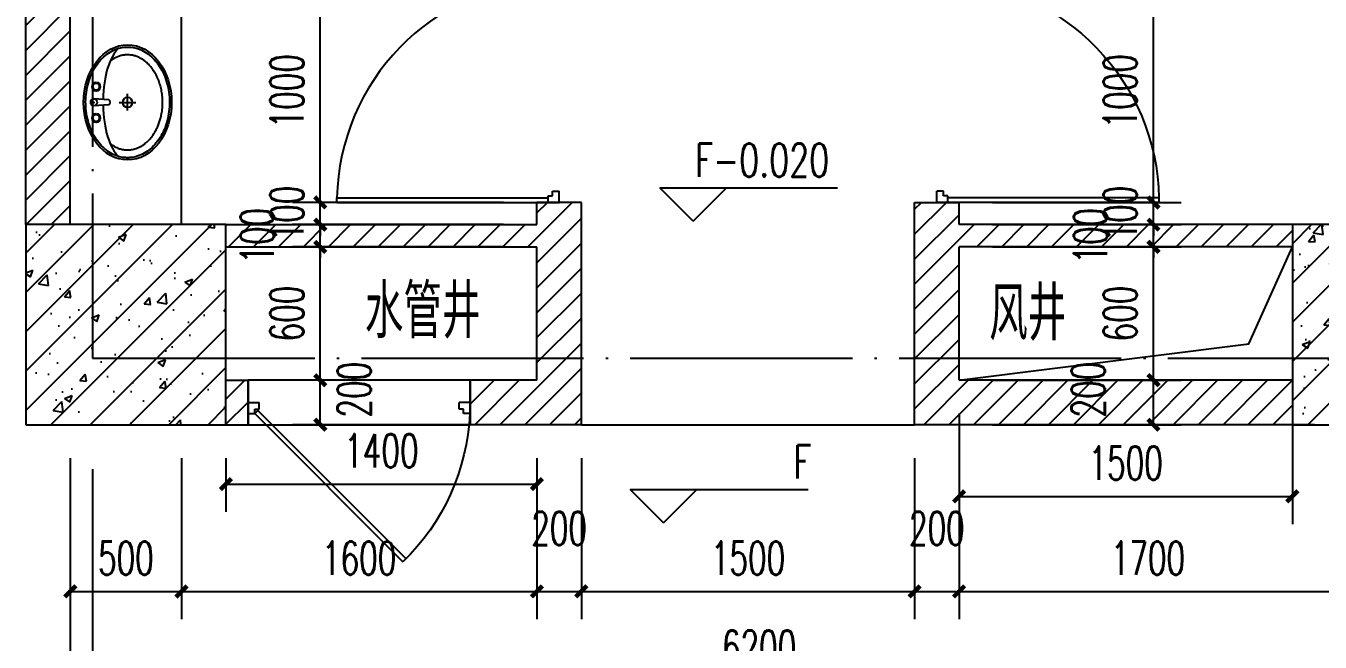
# Model space of a CAD drawing. Extents: x 307762 to 522490, y -326758 to -245675.
# Drawn here: x 397034 to 402859, y -320484 to -317712 of the extents above; entities that cross this region are included whole.
import ezdxf

# ---------------------------------------------------------------- set-up
doc = ezdxf.new("R2010")
doc.units = 0
doc.header["$LTSCALE"] = 1000
doc.header["$MEASUREMENT"] = 0
doc.linetypes.add('DOTE', pattern=[2.42, 2, -0.2, 0.02, -0.2])
doc.layers.get('0').update_dxf_attribs({"linetype": 'CONTINUOUS'})
doc.layers.get('Defpoints').update_dxf_attribs({"color": 6, "linetype": 'CONTINUOUS'})
for name, color, linetype in [('A-卫生间', 173, 'CONTINUOUS'), ('A-墙线', 2, 'CONTINUOUS'), ('A-门', 167, 'CONTINUOUS'), ('AXIS', 3, 'CONTINUOUS'), ('COLUMN', 2, 'CONTINUOUS'), ('DIM_ELEV', 3, 'CONTINUOUS'), ('DOTE', 1, 'DOTE'), ('PUB_DIM', 3, 'CONTINUOUS'), ('PUB_HATCH', 250, 'CONTINUOUS'), ('PUB_TEXT', 7, 'CONTINUOUS'), ('洞口线', 207, 'CONTINUOUS')]:
    doc.layers.add(name, color=color, linetype=linetype)
doc.styles.add('_TCH_DIM', font='SIMPLEX', dxfattribs={"bigfont": 'GBCBIG'})
doc.styles.add('DIM_FONT', font='SIMPLEX.shx', dxfattribs={"width": 0.65})
doc.dimstyles.new('DIMN50', dxfattribs={"dimscale": 0.5, "dimtxt": 300, "dimasz": 100, "dimexe": 250, "dimexo": 300, "dimgap": 150, "dimtad": 1, "dimdec": 0, "dimzin": 0, "dimdsep": 46, "dimtxsty": 'DIM_FONT', "dimblk": 'ARCHTICK', "dimcen": 0.09, "dimclrt": 7, "dimazin": 2, "dimtfac": 1, "dimtdec": 0, "dimtix": 1, "dimtmove": 2, "dimatfit": 3, "dimfxl": 0, "dimtolj": 1, "dimtzin": 0, "dimarcsym": 0})
pattern_1 = [(45, (0, 0), (-88.388348, 88.388348), []), (50, (0, 0), (358.63009, -31.37607), [37.5, -412.5]), (355, (0, 0), (-69.37567, 376.09607), [30, -330]), (100.4514, (29.9, -2.6), (289.2547, 344.71977), [31.8701, -350.57106]), (46.1842, (0, 100), (533.62052, -82.7595), [56.25, -618.75]), (96.6356, (44.47, 93.1), (467.33135, 487.05894), [47.80514, -525.8565]), (351.1842, (0, 100), (467.331, 487.0593), [45, -495]), (21, (50, 75), (298.45353, -201.30945), [37.5, -412.5]), (326, (50, 75), (121.65767, 362.57502), [30, -330]), (71.4514, (74.87, 58.22), (420.11131, 161.26525), [31.8701, -350.57106]), (37.5, (0, 0), (6.079928, 166.446927), [0, -326, 0, -335, 0, -331.25]), (7.5, (0, 0), (131.53477, 197.205856), [0, -191, 0, -318.5, 0, -126.25]), (327.5, (-111.5, 0), (266.911218, -11.277436), [0, -125, 0, -390, 0, -517.5]), (317.5, (-161.5, 0), (291.59308, 50.05249), [0, -162.5, 0, -259, 0, -367.5])]

# ---------------------------------------------------------------- blocks, each defined once
blk = doc.blocks.new('m1000')
at = {"layer": 'A-墙线'}
for p, q in [((0, 0), (0, 200)), ((1000, 0), (1000, 200))]:
    blk.add_line(p, q, dxfattribs=at)
at = {"layer": 'A-门'}
for p, q in [((0, 1100), (0, 100)), ((0, 1100), (20, 1100)), ((20, 1100), (20, 150)), ((0, 150), (30, 150)), ((30, 150), (30, 130)), ((30, 130), (50, 130)), ((50, 130), (50, 100)), ((950, 130), (950, 100)), ((970, 130), (950, 130)), ((970, 150), (970, 130)), ((1000, 150), (970, 150)), ((1000, 150), (1000, 100)), ((0, 100), (50, 100)), ((1000, 100), (950, 100))]:
    blk.add_line(p, q, dxfattribs=at)
blk.add_arc((0, 100), 1000, 2.86598, 88.85401, dxfattribs=at)
blk = doc.blocks.new('手盆')
at = {"layer": 'A-卫生间'}
for p, q in [((113.4, 11.8), (46, 15.8)), ((160.3, 0), (235.3, 0)), ((197.8, -36.7), (197.8, 38.4)), ((113.4, -10.8), (46, -15.8))]:
    blk.add_line(p, q, dxfattribs=at)
for centre, major_axis, ratio, start_param, end_param in [((197.8, 0), (0, 259), 0.763797, 3.141593, 9.424778), ((194, 0), (0, 259), 0.413212, 0.351725, 1.519021), ((106.1, 0.5), (0, 13.9), 0.9, 3.760941, 5.663837), ((194, 0), (0, 259), 0.413212, 1.620217, 2.789865)]:
    blk.add_ellipse(centre, major_axis=major_axis, ratio=ratio, start_param=start_param, end_param=end_param, dxfattribs=at)
for centre, major_axis in [((56.4, 70.6), (0, 20.6)), ((56.4, 70.6), (0, 15.6)), ((46, 0), (0, 15.8)), ((197.8, 0), (0, 23.4)), ((56.4, -70.6), (0, 20.6)), ((56.4, -70.6), (0, 15.6))]:
    blk.add_ellipse(centre, major_axis=major_axis, ratio=0.9, dxfattribs=at)
for points, knots in [([(197.8, -249), (204.4, -249), (211, -248.5), (228.3, -246.1), (239, -243.4), (259.8, -235.6), (270, -230.5), (289.6, -218.1), (299, -210.7), (316.7, -194), (325, -184.6), (340.3, -164), (347.3, -152.8), (359.7, -129), (365.1, -116.4), (374.2, -90.1), (377.9, -76.4), (383.4, -48.4), (385.2, -34.1), (386.9, -5.2), (386.8, 9.3), (384.7, 38.2), (382.7, 52.5), (376.9, 80.3), (373, 93.9), (363.6, 120.1), (358, 132.6), (345.3, 156.1), (338.2, 167.1), (322.7, 187.3), (314.2, 196.5), (296.3, 212.9), (286.8, 220), (267.1, 232.1), (256.9, 236.9), (235.9, 244.3), (225.2, 246.8), (203.6, 249.3), (192.8, 249.3), (171.2, 246.9), (160.5, 244.5), (139.5, 237.3), (129.3, 232.4), (109.5, 220.5), (100, 213.4), (82.1, 197.2), (73.6, 188), (58, 167.9), (50.8, 156.9), (38.1, 133.4), (32.4, 121), (22.9, 94.9), (19, 81.3), (13.1, 53.5), (11, 39.2), (8.8, 10.4), (8.7, -4.1), (10.3, -33), (12.1, -47.3), (17.5, -75.4), (21.2, -89.1), (30.2, -115.5), (35.6, -128.1), (47.9, -152), (54.8, -163.2), (70.1, -183.9), (78.4, -193.3), (96, -210.2), (105.4, -217.6), (124.9, -230.1), (135.1, -235.3), (155.9, -243.2), (166.6, -246), (184.1, -248.5), (191, -249), (197.8, -249)], [0, 0, 0, 0, 0.105369, 0.105369, 0.278747, 0.278747, 0.452125, 0.452125, 0.625504, 0.625504, 0.798882, 0.798882, 0.97226, 0.97226, 1.145639, 1.145639, 1.319017, 1.319017, 1.492395, 1.492395, 1.665774, 1.665774, 1.839152, 1.839152, 2.01253, 2.01253, 2.185909, 2.185909, 2.359287, 2.359287, 2.532665, 2.532665, 2.706044, 2.706044, 2.879422, 2.879422, 3.0528, 3.0528, 3.226179, 3.226179, 3.399557, 3.399557, 3.572935, 3.572935, 3.746313, 3.746313, 3.919692, 3.919692, 4.09307, 4.09307, 4.266448, 4.266448, 4.439827, 4.439827, 4.613205, 4.613205, 4.786583, 4.786583, 4.959962, 4.959962, 5.13334, 5.13334, 5.306718, 5.306718, 5.480097, 5.480097, 5.653475, 5.653475, 5.826853, 5.826853, 6.000232, 6.000232, 6.17361, 6.17361, 6.283185, 6.283185, 6.283185, 6.283185]), ([(119.2, -185.1), (121, -186.6), (122.8, -187.9), (129.9, -193), (135.3, -196.4), (146.3, -202.3), (151.9, -204.8), (163.2, -208.9), (168.9, -210.5), (180.3, -212.8), (185.8, -213.5), (193.6, -213.9), (195.7, -214), (197.8, -214), (203.7, -214), (209.5, -213.6), (222.3, -211.6), (229.3, -209.9), (240.8, -205.9), (245.3, -204), (254.2, -199.8), (258.6, -197.3), (268.8, -191), (274.5, -186.9), (285.6, -177.6), (290.9, -172.5), (300.1, -162.5), (304.1, -157.7), (313.6, -145), (318.9, -136.7), (326.6, -122.8), (329.2, -117.5), (334.1, -106.7), (336.4, -101.1), (340.8, -89.4), (342.8, -83.2), (346.4, -70.6), (347.9, -64.2), (351.1, -49), (352.5, -40.1), (354.4, -22.2), (355, -13.2), (355.2, 4.9), (355, 14), (353.5, 32), (352.4, 40.9), (349.4, 57.8), (347.6, 65.8), (343.4, 81.5), (340.9, 89.1), (335.4, 103.9), (332.3, 111.1), (325.5, 125), (321.8, 131.6), (313.9, 144.3), (309.7, 150.3), (300.9, 161.6), (296.2, 166.9), (286.5, 176.7), (281.4, 181.2), (271.8, 188.8), (267.3, 191.9), (256.4, 198.7), (249.8, 202.1), (238.1, 206.9), (233, 208.7), (222.6, 211.4), (217.4, 212.4), (205.2, 214), (198.1, 214.2), (186, 213.5), (180.9, 212.9), (170.9, 210.9), (165.9, 209.6), (151, 204.7), (141.3, 200.1), (127.5, 191.4), (123.3, 188.4), (119.2, 185.1)], [5.740897, 5.740897, 5.740897, 5.740897, 5.780874, 5.780874, 5.896829, 5.896829, 6.012784, 6.012784, 6.128739, 6.128739, 6.240697, 6.240697, 6.283185, 6.283185, 6.283185, 6.399826, 6.399826, 6.5409, 6.5409, 6.634, 6.634, 6.7271, 6.7271, 6.852188, 6.852188, 6.977276, 6.977276, 7.077377, 7.077377, 7.229977, 7.229977, 7.317389, 7.317389, 7.404801, 7.404801, 7.497094, 7.497094, 7.589386, 7.589386, 7.712334, 7.712334, 7.835281, 7.835281, 7.958228, 7.958228, 8.081175, 8.081175, 8.194983, 8.194983, 8.30879, 8.30879, 8.422598, 8.422598, 8.537599, 8.537599, 8.6526, 8.6526, 8.767602, 8.767602, 8.884432, 8.884432, 8.982435, 8.982435, 9.119467, 9.119467, 9.224191, 9.224191, 9.328914, 9.328914, 9.470087, 9.470087, 9.571187, 9.571187, 9.672288, 9.672288, 9.874489, 9.874489, 9.967059, 9.967059, 9.967059, 9.967059])]:
    blk.add_open_spline(points, degree=3, knots=knots, dxfattribs=at)
blk.add_point((46, 0), dxfattribs=at)
blk = doc.blocks.new('bfm01')
at = {"layer": 'A-墙线'}
for p, q in [((-200, 0), (0, 0)), ((-200, -1000), (0, -1000))]:
    blk.add_line(p, q, dxfattribs=at)
at = {"layer": 'A-门'}
for p, q in [((-200, -1000), (-200, 0)), ((-100, 0), (-100, -50)), ((-70, -50), (-100, -50)), ((-50, -30), (-70, -30)), ((-70, -30), (-70, -50)), ((-64.1, -44.1), (-50, -30)), ((-64.1, -44.1), (602.9, -711.2)), ((-50, 0), (-50, -30)), ((-50, -30), (617, -697)), ((0, 0), (0, -1000)), ((-70, -950), (-100, -950)), ((-100, -1000), (-100, -950)), ((-70, -970), (-70, -950)), ((-50, -970), (-70, -970)), ((-50, -1000), (-50, -970)), ((-50, -1000), (-100, -1000))]:
    blk.add_line(p, q, dxfattribs=at)
blk.add_arc((-100, 0), 1000, 272.86598, 315.81031, dxfattribs=at)
blk = doc.blocks.new('_ArchTick')
at = {"color": 0, "linetype": 'ByBlock', "const_width": 0.4}
blk.add_lwpolyline([(-0.5, -0.5), (0.5, 0.5)], dxfattribs=at)
blk = doc.blocks.new('*D55')
at = {"layer": 'Defpoints', "color": 0}
for p in [(401233.9, -319305.9), (402733.9, -319305.9), (402733.9, -319828.4)]:
    blk.add_point(p, dxfattribs=at)
at = {"layer": 'PUB_DIM', "color": 0, "lineweight": -2}
for p, q in [((401233.9, -319455.9), (401233.9, -319953.4)), ((402733.9, -319455.9), (402733.9, -319953.4)), ((401233.9, -319828.4), (402733.9, -319828.4))]:
    blk.add_line(p, q, dxfattribs=at)
at = {"layer": 'PUB_DIM', "color": 0, "lineweight": -2, "xscale": 50, "yscale": 50, "zscale": 50, "rotation": 180}
blk.add_blockref('_ArchTick', (401233.9, -319828.4), dxfattribs=at)
at = {"layer": 'PUB_DIM', "color": 0, "lineweight": -2, "xscale": 50, "yscale": 50, "zscale": 50}
blk.add_blockref('_ArchTick', (402733.9, -319828.4), dxfattribs=at)
at = {"layer": 'PUB_DIM', "color": 7, "insert": (401983.9, -319678.4), "char_height": 150, "attachment_point": 5, "style": 'DIM_FONT'}
blk.add_mtext('\\A1;1500', dxfattribs=at)
blk = doc.blocks.new('*D56')
at = {"layer": 'Defpoints', "color": 0}
for p in [(397933.9, -319505.9), (399333.9, -319505.9), (399333.9, -319772.8)]:
    blk.add_point(p, dxfattribs=at)
at = {"layer": 'PUB_DIM', "color": 0, "lineweight": -2}
for p, q in [((397933.9, -319655.9), (397933.9, -319897.8)), ((399333.9, -319655.9), (399333.9, -319897.8)), ((397933.9, -319772.8), (399333.9, -319772.8))]:
    blk.add_line(p, q, dxfattribs=at)
at = {"layer": 'PUB_DIM', "color": 0, "lineweight": -2, "xscale": 50, "yscale": 50, "zscale": 50, "rotation": 180}
blk.add_blockref('_ArchTick', (397933.9, -319772.8), dxfattribs=at)
at = {"layer": 'PUB_DIM', "color": 0, "lineweight": -2, "xscale": 50, "yscale": 50, "zscale": 50}
blk.add_blockref('_ArchTick', (399333.9, -319772.8), dxfattribs=at)
at = {"layer": 'PUB_DIM', "color": 7, "insert": (398633.9, -319622.8), "char_height": 150, "attachment_point": 5, "style": 'DIM_FONT'}
blk.add_mtext('\\A1;1400', dxfattribs=at)
blk = doc.blocks.new('*D184')
at = {"layer": 'Defpoints', "color": 0}
for p in [(398358.8, -319305.9), (399333.9, -319305.9), (399333.9, -319505.9)]:
    blk.add_point(p, dxfattribs=at)
at = {"layer": 'PUB_DIM', "color": 0, "lineweight": -2}
for p, q in [((399183.9, -319305.9), (398233.8, -319305.9)), ((398358.8, -319505.9), (398358.8, -319305.9)), ((399183.9, -319505.9), (398233.8, -319505.9))]:
    blk.add_line(p, q, dxfattribs=at)
at = {"layer": 'PUB_DIM', "color": 0, "lineweight": -2, "xscale": 50, "yscale": 50, "zscale": 50}
for p, rotation in [((398358.8, -319305.9), 90), ((398358.8, -319505.9), 270)]:
    blk.add_blockref('_ArchTick', p, dxfattribs=dict(at, rotation=rotation))
at = {"layer": 'PUB_DIM', "color": 7, "insert": (398511.4, -319348.3), "char_height": 150, "attachment_point": 5, "rotation": 90, "style": 'DIM_FONT'}
blk.add_mtext('\\A1;200', dxfattribs=at)
blk = doc.blocks.new('*D185')
at = {"layer": 'Defpoints', "color": 0}
for p in [(398358.8, -318705.9), (399333.9, -318705.9), (399333.9, -319305.9)]:
    blk.add_point(p, dxfattribs=at)
at = {"layer": 'PUB_DIM', "color": 0, "lineweight": -2}
for p, q in [((399183.9, -318705.9), (398233.8, -318705.9)), ((398358.8, -319305.9), (398358.8, -318705.9)), ((399183.9, -319305.9), (398233.8, -319305.9))]:
    blk.add_line(p, q, dxfattribs=at)
at = {"layer": 'PUB_DIM', "color": 0, "lineweight": -2, "xscale": 50, "yscale": 50, "zscale": 50}
for p, rotation in [((398358.8, -318705.9), 90), ((398358.8, -319305.9), 270)]:
    blk.add_blockref('_ArchTick', p, dxfattribs=dict(at, rotation=rotation))
at = {"layer": 'PUB_DIM', "color": 7, "insert": (398208.8, -319005.9), "char_height": 150, "attachment_point": 5, "rotation": 90, "style": 'DIM_FONT'}
blk.add_mtext('\\A1;600', dxfattribs=at)
blk = doc.blocks.new('*D186')
at = {"layer": 'Defpoints', "color": 0}
for p in [(398358.8, -318605.9), (399333.9, -318605.9), (399333.9, -318705.9)]:
    blk.add_point(p, dxfattribs=at)
at = {"layer": 'PUB_DIM', "color": 0, "lineweight": -2}
for p, q in [((398358.8, -318605.9), (398358.8, -318555.9)), ((399183.9, -318605.9), (398233.8, -318605.9)), ((398358.8, -318705.9), (398358.8, -318605.9)), ((399183.9, -318705.9), (398233.8, -318705.9)), ((398358.8, -318705.9), (398358.8, -318755.9))]:
    blk.add_line(p, q, dxfattribs=at)
at = {"layer": 'PUB_DIM', "color": 0, "lineweight": -2, "xscale": 50, "yscale": 50, "zscale": 50}
for p, rotation in [((398358.8, -318605.9), 270), ((398358.8, -318705.9), 90)]:
    blk.add_blockref('_ArchTick', p, dxfattribs=dict(at, rotation=rotation))
at = {"layer": 'PUB_DIM', "color": 7, "insert": (398075.1, -318655.9), "char_height": 150, "attachment_point": 5, "rotation": 90, "style": 'DIM_FONT'}
blk.add_mtext('\\A1;100', dxfattribs=at)
blk = doc.blocks.new('*D187')
at = {"layer": 'Defpoints', "color": 0}
for p in [(398358.8, -318505.9), (399333.9, -318505.9), (399333.9, -318605.9)]:
    blk.add_point(p, dxfattribs=at)
at = {"layer": 'PUB_DIM', "color": 0, "lineweight": -2}
for p, q in [((399183.9, -318505.9), (398233.8, -318505.9)), ((398358.8, -318505.9), (398358.8, -318455.9)), ((398358.8, -318605.9), (398358.8, -318505.9)), ((399183.9, -318605.9), (398233.8, -318605.9)), ((398358.8, -318605.9), (398358.8, -318655.9))]:
    blk.add_line(p, q, dxfattribs=at)
at = {"layer": 'PUB_DIM', "color": 0, "lineweight": -2, "xscale": 50, "yscale": 50, "zscale": 50}
for p, rotation in [((398358.8, -318505.9), 270), ((398358.8, -318605.9), 90)]:
    blk.add_blockref('_ArchTick', p, dxfattribs=dict(at, rotation=rotation))
at = {"layer": 'PUB_DIM', "color": 7, "insert": (398208.8, -318555.9), "char_height": 150, "attachment_point": 5, "rotation": 90, "style": 'DIM_FONT'}
blk.add_mtext('\\A1;100', dxfattribs=at)
blk = doc.blocks.new('*D188')
at = {"layer": 'Defpoints', "color": 0}
for p in [(398358.8, -317505.9), (399333.9, -317505.9), (399333.9, -318505.9)]:
    blk.add_point(p, dxfattribs=at)
at = {"layer": 'PUB_DIM', "color": 0, "lineweight": -2}
for p, q in [((399183.9, -317505.9), (398233.8, -317505.9)), ((398358.8, -318505.9), (398358.8, -317505.9)), ((399183.9, -318505.9), (398233.8, -318505.9))]:
    blk.add_line(p, q, dxfattribs=at)
at = {"layer": 'PUB_DIM', "color": 0, "lineweight": -2, "xscale": 50, "yscale": 50, "zscale": 50}
for p, rotation in [((398358.8, -317505.9), 90), ((398358.8, -318505.9), 270)]:
    blk.add_blockref('_ArchTick', p, dxfattribs=dict(at, rotation=rotation))
at = {"layer": 'PUB_DIM', "color": 7, "insert": (398208.8, -318005.9), "char_height": 150, "attachment_point": 5, "rotation": 90, "style": 'DIM_FONT'}
blk.add_mtext('\\A1;1000', dxfattribs=at)
blk = doc.blocks.new('*D197')
at = {"layer": 'Defpoints', "color": 0}
for p in [(401233.9, -319305.9), (402108.9, -319305.9), (401233.9, -319505.9)]:
    blk.add_point(p, dxfattribs=at)
at = {"layer": 'PUB_DIM', "color": 0, "lineweight": -2}
for p, q in [((401383.9, -319305.9), (402233.9, -319305.9)), ((402108.9, -319505.9), (402108.9, -319305.9)), ((401383.9, -319505.9), (402233.9, -319505.9))]:
    blk.add_line(p, q, dxfattribs=at)
at = {"layer": 'PUB_DIM', "color": 0, "lineweight": -2, "xscale": 50, "yscale": 50, "zscale": 50}
for p, rotation in [((402108.9, -319305.9), 90), ((402108.9, -319505.9), 270)]:
    blk.add_blockref('_ArchTick', p, dxfattribs=dict(at, rotation=rotation))
at = {"layer": 'PUB_DIM', "color": 7, "insert": (401815.1, -319348), "char_height": 150, "attachment_point": 5, "rotation": 90, "style": 'DIM_FONT'}
blk.add_mtext('\\A1;200', dxfattribs=at)
blk = doc.blocks.new('*D198')
at = {"layer": 'Defpoints', "color": 0}
for p in [(401233.9, -318705.9), (402108.9, -318705.9), (401233.9, -319305.9)]:
    blk.add_point(p, dxfattribs=at)
at = {"layer": 'PUB_DIM', "color": 0, "lineweight": -2}
for p, q in [((401383.9, -318705.9), (402233.9, -318705.9)), ((402108.9, -319305.9), (402108.9, -318705.9)), ((401383.9, -319305.9), (402233.9, -319305.9))]:
    blk.add_line(p, q, dxfattribs=at)
at = {"layer": 'PUB_DIM', "color": 0, "lineweight": -2, "xscale": 50, "yscale": 50, "zscale": 50}
for p, rotation in [((402108.9, -318705.9), 90), ((402108.9, -319305.9), 270)]:
    blk.add_blockref('_ArchTick', p, dxfattribs=dict(at, rotation=rotation))
at = {"layer": 'PUB_DIM', "color": 7, "insert": (401958.9, -319005.9), "char_height": 150, "attachment_point": 5, "rotation": 90, "style": 'DIM_FONT'}
blk.add_mtext('\\A1;600', dxfattribs=at)
blk = doc.blocks.new('*D199')
at = {"layer": 'Defpoints', "color": 0}
for p in [(401233.9, -318605.9), (402108.9, -318605.9), (401233.9, -318705.9)]:
    blk.add_point(p, dxfattribs=at)
at = {"layer": 'PUB_DIM', "color": 0, "lineweight": -2}
for p, q in [((402108.9, -318605.9), (402108.9, -318555.9)), ((401383.9, -318605.9), (402233.9, -318605.9)), ((402108.9, -318705.9), (402108.9, -318605.9)), ((401383.9, -318705.9), (402233.9, -318705.9)), ((402108.9, -318705.9), (402108.9, -318755.9))]:
    blk.add_line(p, q, dxfattribs=at)
at = {"layer": 'PUB_DIM', "color": 0, "lineweight": -2, "xscale": 50, "yscale": 50, "zscale": 50}
for p, rotation in [((402108.9, -318605.9), 270), ((402108.9, -318705.9), 90)]:
    blk.add_blockref('_ArchTick', p, dxfattribs=dict(at, rotation=rotation))
at = {"layer": 'PUB_DIM', "color": 7, "insert": (401825.1, -318655.9), "char_height": 150, "attachment_point": 5, "rotation": 90, "style": 'DIM_FONT'}
blk.add_mtext('\\A1;100', dxfattribs=at)
blk = doc.blocks.new('*D200')
at = {"layer": 'Defpoints', "color": 0}
for p in [(401233.9, -318505.9), (402108.9, -318505.9), (401233.9, -318605.9)]:
    blk.add_point(p, dxfattribs=at)
at = {"layer": 'PUB_DIM', "color": 0, "lineweight": -2}
for p, q in [((401383.9, -318505.9), (402233.9, -318505.9)), ((402108.9, -318505.9), (402108.9, -318455.9)), ((402108.9, -318605.9), (402108.9, -318505.9)), ((401383.9, -318605.9), (402233.9, -318605.9)), ((402108.9, -318605.9), (402108.9, -318655.9))]:
    blk.add_line(p, q, dxfattribs=at)
at = {"layer": 'PUB_DIM', "color": 0, "lineweight": -2, "xscale": 50, "yscale": 50, "zscale": 50}
for p, rotation in [((402108.9, -318505.9), 270), ((402108.9, -318605.9), 90)]:
    blk.add_blockref('_ArchTick', p, dxfattribs=dict(at, rotation=rotation))
at = {"layer": 'PUB_DIM', "color": 7, "insert": (401958.9, -318555.9), "char_height": 150, "attachment_point": 5, "rotation": 90, "style": 'DIM_FONT'}
blk.add_mtext('\\A1;100', dxfattribs=at)
blk = doc.blocks.new('*D201')
at = {"layer": 'Defpoints', "color": 0}
for p in [(401233.9, -317505.9), (402108.9, -317505.9), (401233.9, -318505.9)]:
    blk.add_point(p, dxfattribs=at)
at = {"layer": 'PUB_DIM', "color": 0, "lineweight": -2}
for p, q in [((401383.9, -317505.9), (402233.9, -317505.9)), ((402108.9, -318505.9), (402108.9, -317505.9)), ((401383.9, -318505.9), (402233.9, -318505.9))]:
    blk.add_line(p, q, dxfattribs=at)
at = {"layer": 'PUB_DIM', "color": 0, "lineweight": -2, "xscale": 50, "yscale": 50, "zscale": 50}
for p, rotation in [((402108.9, -317505.9), 90), ((402108.9, -318505.9), 270)]:
    blk.add_blockref('_ArchTick', p, dxfattribs=dict(at, rotation=rotation))
at = {"layer": 'PUB_DIM', "color": 7, "insert": (401958.9, -318005.9), "char_height": 150, "attachment_point": 5, "rotation": 90, "style": 'DIM_FONT'}
blk.add_mtext('\\A1;1000', dxfattribs=at)
blk = doc.blocks.new('*D214')
at = {"layer": 'AXIS', "color": 0, "lineweight": -2}
for p, q in [((401233.9, -319655.9), (401233.9, -320380.9)), ((402933.9, -319655.9), (402933.9, -320380.9)), ((401233.9, -320255.9), (402933.9, -320255.9))]:
    blk.add_line(p, q, dxfattribs=at)
at = {"layer": 'Defpoints', "color": 0}
for p in [(401233.9, -319505.9), (402933.9, -319505.9), (402933.9, -320255.9)]:
    blk.add_point(p, dxfattribs=at)
at = {"layer": 'AXIS', "color": 0, "lineweight": -2, "xscale": 50, "yscale": 50, "zscale": 50, "rotation": 180}
blk.add_blockref('_ArchTick', (401233.9, -320255.9), dxfattribs=at)
at = {"layer": 'AXIS', "color": 0, "lineweight": -2, "xscale": 50, "yscale": 50, "zscale": 50}
blk.add_blockref('_ArchTick', (402933.9, -320255.9), dxfattribs=at)
at = {"layer": 'AXIS', "color": 7, "insert": (402083.9, -320105.9), "char_height": 150, "attachment_point": 5, "style": 'DIM_FONT'}
blk.add_mtext('\\A1;1700', dxfattribs=at)
blk = doc.blocks.new('*D215')
at = {"layer": 'AXIS', "color": 0, "lineweight": -2}
for p, q in [((401033.9, -319655.9), (401033.9, -320380.9)), ((401233.9, -319655.9), (401233.9, -320380.9)), ((401033.9, -320255.9), (401233.9, -320255.9))]:
    blk.add_line(p, q, dxfattribs=at)
at = {"layer": 'Defpoints', "color": 0}
for p in [(401033.9, -319505.9), (401233.9, -319505.9), (401233.9, -320255.9)]:
    blk.add_point(p, dxfattribs=at)
at = {"layer": 'AXIS', "color": 0, "lineweight": -2, "xscale": 50, "yscale": 50, "zscale": 50, "rotation": 180}
blk.add_blockref('_ArchTick', (401033.9, -320255.9), dxfattribs=at)
at = {"layer": 'AXIS', "color": 0, "lineweight": -2, "xscale": 50, "yscale": 50, "zscale": 50}
blk.add_blockref('_ArchTick', (401233.9, -320255.9), dxfattribs=at)
at = {"layer": 'AXIS', "color": 7, "insert": (401133.9, -319972.1), "char_height": 150, "attachment_point": 5, "style": 'DIM_FONT'}
blk.add_mtext('\\A1;200', dxfattribs=at)
blk = doc.blocks.new('*D216')
at = {"layer": 'AXIS', "color": 0, "lineweight": -2}
for p, q in [((399533.9, -319655.9), (399533.9, -320380.9)), ((401033.9, -319655.9), (401033.9, -320380.9)), ((399533.9, -320255.9), (401033.9, -320255.9))]:
    blk.add_line(p, q, dxfattribs=at)
at = {"layer": 'Defpoints', "color": 0}
for p in [(399533.9, -319505.9), (401033.9, -319505.9), (401033.9, -320255.9)]:
    blk.add_point(p, dxfattribs=at)
at = {"layer": 'AXIS', "color": 0, "lineweight": -2, "xscale": 50, "yscale": 50, "zscale": 50, "rotation": 180}
blk.add_blockref('_ArchTick', (399533.9, -320255.9), dxfattribs=at)
at = {"layer": 'AXIS', "color": 0, "lineweight": -2, "xscale": 50, "yscale": 50, "zscale": 50}
blk.add_blockref('_ArchTick', (401033.9, -320255.9), dxfattribs=at)
at = {"layer": 'AXIS', "color": 7, "insert": (400283.9, -320105.9), "char_height": 150, "attachment_point": 5, "style": 'DIM_FONT'}
blk.add_mtext('\\A1;1500', dxfattribs=at)
blk = doc.blocks.new('*D217')
at = {"layer": 'AXIS', "color": 0, "lineweight": -2}
for p, q in [((399333.9, -319655.9), (399333.9, -320380.9)), ((399533.9, -319655.9), (399533.9, -320380.9)), ((399333.9, -320255.9), (399533.9, -320255.9))]:
    blk.add_line(p, q, dxfattribs=at)
at = {"layer": 'Defpoints', "color": 0}
for p in [(399333.9, -319505.9), (399533.9, -319505.9), (399533.9, -320255.9)]:
    blk.add_point(p, dxfattribs=at)
at = {"layer": 'AXIS', "color": 0, "lineweight": -2, "xscale": 50, "yscale": 50, "zscale": 50, "rotation": 180}
blk.add_blockref('_ArchTick', (399333.9, -320255.9), dxfattribs=at)
at = {"layer": 'AXIS', "color": 0, "lineweight": -2, "xscale": 50, "yscale": 50, "zscale": 50}
blk.add_blockref('_ArchTick', (399533.9, -320255.9), dxfattribs=at)
at = {"layer": 'AXIS', "color": 7, "insert": (399433.9, -319972.1), "char_height": 150, "attachment_point": 5, "style": 'DIM_FONT'}
blk.add_mtext('\\A1;200', dxfattribs=at)
blk = doc.blocks.new('*D218')
at = {"layer": 'AXIS', "color": 0, "lineweight": -2}
for p, q in [((397733.9, -319655.9), (397733.9, -320380.9)), ((399333.9, -319655.9), (399333.9, -320380.9)), ((397733.9, -320255.9), (399333.9, -320255.9))]:
    blk.add_line(p, q, dxfattribs=at)
at = {"layer": 'Defpoints', "color": 0}
for p in [(397733.9, -319505.9), (399333.9, -319505.9), (399333.9, -320255.9)]:
    blk.add_point(p, dxfattribs=at)
at = {"layer": 'AXIS', "color": 0, "lineweight": -2, "xscale": 50, "yscale": 50, "zscale": 50, "rotation": 180}
blk.add_blockref('_ArchTick', (397733.9, -320255.9), dxfattribs=at)
at = {"layer": 'AXIS', "color": 0, "lineweight": -2, "xscale": 50, "yscale": 50, "zscale": 50}
blk.add_blockref('_ArchTick', (399333.9, -320255.9), dxfattribs=at)
at = {"layer": 'AXIS', "color": 7, "insert": (398533.9, -320105.9), "char_height": 150, "attachment_point": 5, "style": 'DIM_FONT'}
blk.add_mtext('\\A1;1600', dxfattribs=at)
blk = doc.blocks.new('*D219')
at = {"layer": 'AXIS', "color": 0, "lineweight": -2}
for p, q in [((397233.9, -319655.9), (397233.9, -320380.9)), ((397733.9, -319655.9), (397733.9, -320380.9)), ((397233.9, -320255.9), (397733.9, -320255.9))]:
    blk.add_line(p, q, dxfattribs=at)
at = {"layer": 'Defpoints', "color": 0}
for p in [(397233.9, -319505.9), (397733.9, -319505.9), (397733.9, -320255.9)]:
    blk.add_point(p, dxfattribs=at)
at = {"layer": 'AXIS', "color": 0, "lineweight": -2, "xscale": 50, "yscale": 50, "zscale": 50, "rotation": 180}
blk.add_blockref('_ArchTick', (397233.9, -320255.9), dxfattribs=at)
at = {"layer": 'AXIS', "color": 0, "lineweight": -2, "xscale": 50, "yscale": 50, "zscale": 50}
blk.add_blockref('_ArchTick', (397733.9, -320255.9), dxfattribs=at)
at = {"layer": 'AXIS', "color": 7, "insert": (397483.9, -320105.9), "char_height": 150, "attachment_point": 5, "style": 'DIM_FONT'}
blk.add_mtext('\\A1;500', dxfattribs=at)
blk = doc.blocks.new('*D220')
at = {"layer": 'AXIS', "color": 0, "lineweight": -2}
for p, q in [((397233.9, -319655.9), (397233.9, -320780.9)), ((403433.9, -319655.9), (403433.9, -320780.9)), ((397233.9, -320655.9), (403433.9, -320655.9))]:
    blk.add_line(p, q, dxfattribs=at)
at = {"layer": 'Defpoints', "color": 0}
for p in [(397233.9, -319505.9), (403433.9, -319505.9), (403433.9, -320655.9)]:
    blk.add_point(p, dxfattribs=at)
at = {"layer": 'AXIS', "color": 0, "lineweight": -2, "xscale": 50, "yscale": 50, "zscale": 50, "rotation": 180}
blk.add_blockref('_ArchTick', (397233.9, -320655.9), dxfattribs=at)
at = {"layer": 'AXIS', "color": 0, "lineweight": -2, "xscale": 50, "yscale": 50, "zscale": 50}
blk.add_blockref('_ArchTick', (403433.9, -320655.9), dxfattribs=at)
at = {"layer": 'AXIS', "color": 7, "insert": (400333.9, -320505.9), "char_height": 150, "attachment_point": 5, "style": 'DIM_FONT'}
blk.add_mtext('\\A1;6200', dxfattribs=at)

msp = doc.modelspace()

# ---------------------------------------------------------------- hatches: boundary and pattern name
at = {"layer": 'PUB_HATCH'}
h = msp.add_hatch(dxfattribs=at)
h.set_pattern_fill('ANSI31', color=256, scale=50, style=0)
h.set_pattern_definition([(45, (397033.856, -319505.88), (-56.1266, 56.1266), [])])
h.paths.add_polyline_path([(400933.9, -311055.9), (400883.9, -311055.9), (400883.9, -311005.9), (400683.9, -311005.9), (400683.9, -310955.9), (400633.9, -310955.9), (400633.9, -310905.9), (399733.9, -310905.9), (399733.9, -310955.9), (399683.9, -310955.9), (399683.9, -311005.9), (399483.9, -311005.9), (399483.9, -311055.9), (399433.9, -311055.9), (399433.9, -311305.9), (400133.9, -311305.9), (400133.9, -317005.9), (399333.9, -317005.9), (399333.9, -317505.9), (399533.9, -317505.9), (399533.9, -317205.9), (401033.9, -317205.9), (401033.9, -317505.9), (401233.9, -317505.9), (401233.9, -317005.9), (400333.9, -317005.9), (400333.9, -311305.9), (400933.9, -311305.9)])
h.paths.add_polyline_path([(398233.9, -311055.9), (398183.9, -311055.9), (398183.9, -311005.9), (397983.9, -311005.9), (397983.9, -310955.9), (397933.9, -310955.9), (397933.9, -311305.9), (398233.9, -311305.9)])
h.paths.add_polyline_path([(397233.9, -311805.9), (397033.9, -311805.9), (397033.9, -318605.9), (397233.9, -318605.9), (397233.9, -316805.9), (397733.9, -316805.9), (397733.9, -316705.9), (397233.9, -316705.9)])
h.paths.add_polyline_path([(403633.9, -311805.9), (403433.9, -311805.9), (403433.9, -316705.9), (402933.9, -316705.9), (402933.9, -316805.9), (403433.9, -316805.9), (403433.9, -318605.9), (403633.9, -318605.9)])
h.paths.add_polyline_path([(401233.9, -318705.9), (402733.9, -318705.9), (402733.9, -318605.9), (401233.9, -318605.9), (401233.9, -318505.9), (401133.9, -318505.9), (401033.9, -318505.9), (401033.9, -319505.9), (402733.9, -319505.9), (402733.9, -319305.9), (401233.9, -319305.9)])
h.paths.add_polyline_path([(399533.9, -318505.9), (399333.9, -318505.9), (399333.9, -318605.9), (397933.9, -318605.9), (397933.9, -318705.9), (399333.9, -318705.9), (399333.9, -319305.9), (399033.9, -319305.9), (399033.9, -319505.9), (399533.9, -319505.9)])
h.paths.add_polyline_path([(398033.9, -319305.9), (397933.9, -319305.9), (397933.9, -319505.9), (398033.9, -319505.9)])
h.paths.add_polyline_path([(402733.9, -310905.9), (402433.9, -310905.9), (402433.9, -310955.9), (402383.9, -310955.9), (402383.9, -311005.9), (402183.9, -311005.9), (402183.9, -311055.9), (402133.9, -311055.9), (402133.9, -311305.9), (402733.9, -311305.9)])
h = msp.add_hatch(dxfattribs=at)
h.set_pattern_fill('钢筋混凝土', color=256, scale=50, style=0)
h.set_pattern_definition(pattern_1)
h.paths.add_polyline_path([(397033.9, -319505.9), (397933.9, -319505.9), (397933.9, -318605.9), (397033.9, -318605.9)])
h = msp.add_hatch(dxfattribs=at)
h.set_pattern_fill('钢筋混凝土', color=256, scale=50, style=0)
h.set_pattern_definition(pattern_1)
h.paths.add_polyline_path([(402733.9, -319505.9), (403633.9, -319505.9), (403633.9, -318605.9), (402733.9, -318605.9)])

# ---------------------------------------------------------------- linework, layer by layer
at = {"layer": 'A-卫生间'}
for p, q in [((397733.9, -318605.9), (397733.9, -316805.9)), ((399533.9, -319505.9), (401033.9, -319505.9))]:
    msp.add_line(p, q, dxfattribs=at)
at = {"layer": 'A-墙线'}
for p, q in [((397033.9, -318605.9), (397033.9, -311805.9)), ((397233.9, -318605.9), (397233.9, -316805.9)), ((399333.9, -318605.9), (399333.9, -318505.9)), ((399533.9, -319505.9), (399533.9, -318505.9)), ((401033.9, -319505.9), (401033.9, -318505.9)), ((401233.9, -318605.9), (401233.9, -318505.9)), ((397933.9, -318605.9), (399333.9, -318605.9)), ((402733.9, -318605.9), (401233.9, -318605.9)), ((397933.9, -318705.9), (399333.9, -318705.9)), ((399333.9, -319305.9), (399333.9, -318705.9)), ((401233.9, -319305.9), (401233.9, -318705.9)), ((402733.9, -318705.9), (401233.9, -318705.9)), ((397933.9, -319305.9), (398033.9, -319305.9)), ((398033.9, -319505.9), (398033.9, -319305.9)), ((399333.9, -319305.9), (399033.9, -319305.9)), ((399033.9, -319505.9), (399033.9, -319305.9)), ((402733.9, -319305.9), (401233.9, -319305.9)), ((397933.9, -319505.9), (398033.9, -319505.9)), ((399533.9, -319505.9), (399033.9, -319505.9)), ((402833.9, -319505.9), (401033.9, -319505.9))]:
    msp.add_line(p, q, dxfattribs=at)
at = {"layer": 'AXIS'}
msp.add_line((397333.9, -319705.9), (397333.9, -321055.9), dxfattribs=at)
at = {"layer": 'COLUMN'}
for p, q in [((397933.9, -318605.9), (397033.9, -318605.9)), ((397033.9, -318605.9), (397033.9, -319505.9)), ((397933.9, -319505.9), (397933.9, -318605.9)), ((403633.9, -318605.9), (402733.9, -318605.9)), ((402733.9, -318605.9), (402733.9, -319505.9)), ((397033.9, -319505.9), (397933.9, -319505.9)), ((402733.9, -319505.9), (403633.9, -319505.9))]:
    msp.add_line(p, q, dxfattribs=at)
at = {"layer": 'DIM_ELEV'}
for p, q in [((400036.6, -318590.1), (399886.6, -318440.1)), ((399886.6, -318440.1), (400686.6, -318440.1)), ((400036.6, -318590.1), (400186.6, -318440.1)), ((399904.2, -319947.3), (399754.2, -319797.3)), ((399754.2, -319797.3), (400554.2, -319797.3)), ((399904.2, -319947.3), (400054.2, -319797.3))]:
    msp.add_line(p, q, dxfattribs=at)
at = {"layer": 'DOTE', "ltscale": 0.5}
for p, q in [((397333.9, -311205.9), (397333.9, -319205.9)), ((397333.9, -319205.9), (403333.9, -319205.9))]:
    msp.add_line(p, q, dxfattribs=at)
at = {"layer": '洞口线'}
msp.add_lwpolyline([(401233.9, -319305.9), (402538, -319141.7), (402733.9, -318705.9)], dxfattribs=at)

# ---------------------------------------------------------------- block references
msp.add_blockref('手盆', (397293.9, -318055.9))
at = {"layer": 'A-门', "rotation": 90}
msp.add_blockref('m1000', (399533.9, -318505.9), dxfattribs=at)
at = {"layer": 'A-门', "xscale": -1}
for name, p, rotation in [('m1000', (401033.9, -318505.9), 270), ('bfm01', (398033.9, -319505.9), 90)]:
    msp.add_blockref(name, p, dxfattribs=dict(at, rotation=rotation))

# ---------------------------------------------------------------- texts
at = {"layer": 'PUB_TEXT', "style": '_TCH_DIM', "width": 0.705882}
for s, height, p in [('F-0.020', 148.75, (400046.6, -318390.1)), ('F', 148.8, (400489.2, -319747.3))]:
    msp.add_text(s, height=height, dxfattribs=at).set_placement(p)
at = {"layer": 'PUB_TEXT', "style": '_TCH_DIM'}
for s, p in [('水管井', (398559.3, -319116.3)), ('风井', (401369.3, -319126.2))]:
    msp.add_text(s, height=241.13, dxfattribs=at).set_placement(p)

# ---------------------------------------------------------------- dimensions: what is measured, and where the dimension line sits
at = {"layer": 'AXIS'}
for p1, p2, distance, picture, middle in [((397233.9, -319505.9), (397733.9, -319505.9), -750, '*D219', (397483.9, -320105.9)), ((397233.9, -319505.9), (403433.9, -319505.9), -1150, '*D220', (400333.9, -320505.9)), ((397733.9, -319505.9), (399333.9, -319505.9), -750, '*D218', (398533.9, -320105.9)), ((399533.9, -319505.9), (401033.9, -319505.9), -750, '*D216', (400283.9, -320105.9)), ((401233.9, -319505.9), (402933.9, -319505.9), -750, '*D214', (402083.9, -320105.9))]:
    dim = msp.add_aligned_dim(p1=p1, p2=p2, distance=distance, dimstyle='DIMN50', dxfattribs=at)
    dim.commit()
    dim.dimension.update_dxf_attribs({"geometry": picture, "text_midpoint": middle})
for base, p1, p2, picture, middle in [((399533.9, -320255.9), (399333.9, -319505.9), (399533.9, -319505.9), '*D217', (399433.9, -319972.1)), ((401233.9, -320255.9), (401033.9, -319505.9), (401233.9, -319505.9), '*D215', (401133.9, -319972.1))]:
    dim = msp.add_linear_dim(base=base, p1=p1, p2=p2, angle=0, dimstyle='DIMN50', dxfattribs=at)
    dim.commit()
    dim.dimension.update_dxf_attribs({"geometry": picture, "text_midpoint": middle, "dimtype": 129})
at = {"layer": 'PUB_DIM'}
for p1, p2, distance, picture, middle in [((399333.9, -318505.9), (399333.9, -317505.9), 975, '*D188', (398208.8, -318005.9)), ((401233.9, -318505.9), (401233.9, -317505.9), -875, '*D201', (401958.9, -318005.9)), ((399333.9, -318605.9), (399333.9, -318505.9), 975, '*D187', (398208.8, -318555.9)), ((401233.9, -318605.9), (401233.9, -318505.9), -875, '*D200', (401958.9, -318555.9)), ((399333.9, -319305.9), (399333.9, -318705.9), 975, '*D185', (398208.8, -319005.9)), ((401233.9, -319305.9), (401233.9, -318705.9), -875, '*D198', (401958.9, -319005.9)), ((401233.9, -319305.9), (402733.9, -319305.9), -522.5, '*D55', (401983.9, -319678.4)), ((397933.9, -319505.9), (399333.9, -319505.9), -266.9, '*D56', (398633.9, -319622.8))]:
    dim = msp.add_aligned_dim(p1=p1, p2=p2, distance=distance, dimstyle='DIMN50', dxfattribs=at)
    dim.commit()
    dim.dimension.update_dxf_attribs({"geometry": picture, "text_midpoint": middle})
for base, p1, p2, picture, middle in [((398358.8, -318605.9), (399333.9, -318705.9), (399333.9, -318605.9), '*D186', (398075.1, -318655.9)), ((402108.9, -318605.9), (401233.9, -318705.9), (401233.9, -318605.9), '*D199', (401825.1, -318655.9)), ((398358.8, -319305.9), (399333.9, -319505.9), (399333.9, -319305.9), '*D184', (398511.4, -319348.3)), ((402108.9, -319305.9), (401233.9, -319505.9), (401233.9, -319305.9), '*D197', (401815.1, -319348))]:
    dim = msp.add_linear_dim(base=base, p1=p1, p2=p2, angle=90, dimstyle='DIMN50', dxfattribs=at)
    dim.commit()
    dim.dimension.update_dxf_attribs({"geometry": picture, "text_midpoint": middle, "dimtype": 129})

doc.saveas('drawing.dxf')
